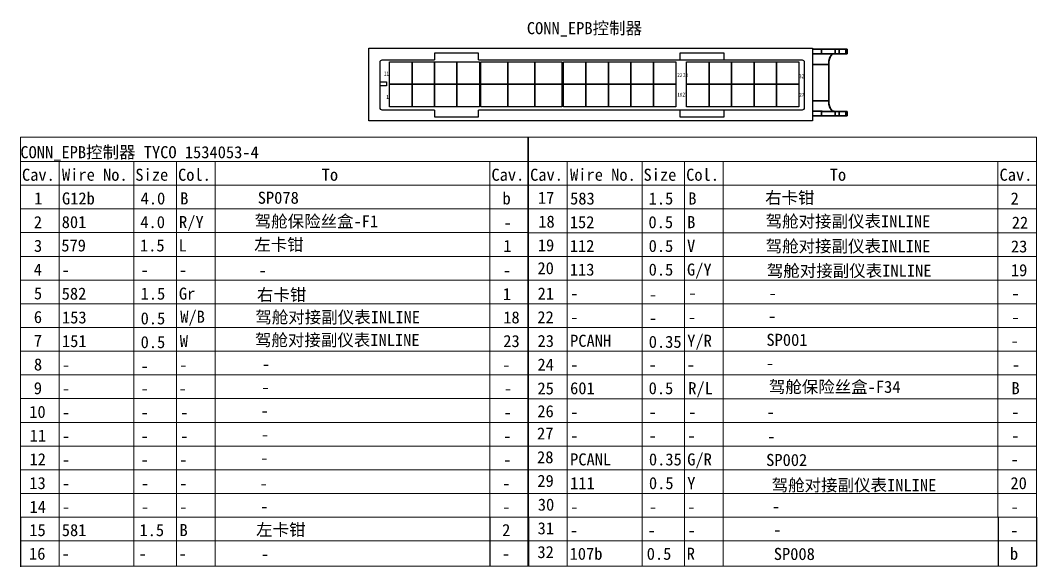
# Model space of a CAD drawing. Header units: millimetres. Extents: x 17 to 3784, y 12 to 1382.
# Drawn here: x 1262.2 to 1368.7, y 949.8 to 1007.1 of the extents above; entities that cross this region are included whole.
import ezdxf

# ---------------------------------------------------------------- set-up
doc = ezdxf.new("R2010")
doc.units = ezdxf.units.MM
doc.styles.add('FangSong_GB2312_Style', font='simfang.ttf')
doc.styles.add('样式 2', font='', dxfattribs={"width": 0.75})
doc.styles.get('样式 2').set_extended_font_data('宋体')

msp = doc.modelspace()

# ---------------------------------------------------------------- linework, layer by layer
at = {"color": 0, "lineweight": 35, "ltscale": 0.106506}
for p, q in [((1347.55, 1004.04), (1346.2, 1004.04)), ((1346.2, 1004.04), (1347.55, 1004.04)), ((1347.44, 1004.04), (1348.79, 1004.04)), ((1346.2, 1003.56), (1347.55, 1003.56)), ((1346.2, 1003.56), (1347.55, 1003.56)), ((1347.55, 997.52), (1346.2, 997.52)), ((1347.55, 997.52), (1346.2, 997.52)), ((1346.2, 997.05), (1347.55, 997.05)), ((1346.2, 997.05), (1347.55, 997.05)), ((1347.44, 997.52), (1348.79, 997.52))]:
    msp.add_line(p, q, dxfattribs=at)
at = {"color": 0, "lineweight": 35, "ltscale": 0.097427}
for p, q in [((1347.44, 1004.04), (1346.2, 1004.04)), ((1346.2, 997.52), (1347.44, 997.52))]:
    msp.add_line(p, q, dxfattribs=at)
at = {"color": 0, "lineweight": 35, "ltscale": 0.0375}
for p, q in [((1347.55, 1003.56), (1347.55, 1004.04)), ((1347.55, 1003.56), (1347.55, 1004.04)), ((1347.99, 1004.04), (1347.99, 1003.56)), ((1347.99, 1004.04), (1347.99, 1003.56)), ((1348.67, 1003.56), (1348.67, 1004.04)), ((1348.67, 1003.56), (1348.67, 1004.04)), ((1348.83, 1003.56), (1348.83, 1004.04)), ((1347.55, 997.05), (1347.55, 997.52)), ((1347.55, 997.05), (1347.55, 997.52)), ((1347.99, 997.52), (1347.99, 997.05)), ((1347.99, 997.52), (1347.99, 997.05)), ((1348.67, 997.05), (1348.67, 997.52)), ((1348.67, 997.05), (1348.67, 997.52)), ((1348.83, 997.05), (1348.83, 997.52))]:
    msp.add_line(p, q, dxfattribs=at)
at = {"color": 0, "lineweight": 35, "ltscale": 0.034151}
for p, q in [((1347.99, 1004.04), (1347.55, 1004.04)), ((1347.55, 1004.04), (1347.99, 1004.04)), ((1347.55, 1003.56), (1347.99, 1003.56)), ((1347.55, 1003.56), (1347.99, 1003.56)), ((1347.99, 997.52), (1347.55, 997.52)), ((1347.99, 997.52), (1347.55, 997.52)), ((1347.55, 997.05), (1347.99, 997.05)), ((1347.55, 997.05), (1347.99, 997.05))]:
    msp.add_line(p, q, dxfattribs=at)
at = {"color": 0, "lineweight": 35, "ltscale": 0.054126}
for p, q in [((1348.67, 1004.04), (1347.99, 1004.04)), ((1347.99, 1004.04), (1348.67, 1004.04)), ((1347.99, 1003.56), (1348.67, 1003.56)), ((1347.99, 1003.56), (1348.67, 1003.56)), ((1348.67, 997.52), (1347.99, 997.52)), ((1348.67, 997.52), (1347.99, 997.52)), ((1347.99, 997.05), (1348.67, 997.05)), ((1347.99, 997.05), (1348.67, 997.05))]:
    msp.add_line(p, q, dxfattribs=at)
at = {"color": 0, "lineweight": 35, "ltscale": 0.0125}
for p, q in [((1348.83, 1004.04), (1348.67, 1004.04)), ((1348.67, 1004.04), (1348.83, 1004.04)), ((1348.67, 1003.56), (1348.83, 1003.56)), ((1348.83, 997.52), (1348.67, 997.52)), ((1348.67, 997.05), (1348.83, 997.05))]:
    msp.add_line(p, q, dxfattribs=at)
at = {"color": 0, "lineweight": 35, "ltscale": 0.073666}
for p, q in [((1346.12, 1004.03), (1345.18, 1004.03)), ((1346.12, 1004.03), (1345.18, 1004.03)), ((1346.12, 1003.55), (1345.18, 1003.55)), ((1346.12, 997.53), (1345.18, 997.53))]:
    msp.add_line(p, q, dxfattribs=at)
at = {"color": 0, "lineweight": 35, "ltscale": 0.073665}
for p, q in [((1345.18, 1003.55), (1346.12, 1003.55)), ((1345.18, 997.53), (1346.12, 997.53)), ((1345.18, 997.05), (1346.12, 997.05)), ((1345.18, 997.05), (1346.12, 997.05))]:
    msp.add_line(p, q, dxfattribs=at)
at = {"color": 0, "lineweight": 35, "ltscale": 0.037762}
for p, q in [((1346.12, 1003.55), (1346.12, 1004.03)), ((1346.12, 1004.03), (1346.12, 1003.55)), ((1346.12, 997.05), (1346.12, 997.53)), ((1346.12, 997.53), (1346.12, 997.05))]:
    msp.add_line(p, q, dxfattribs=at)
at = {"color": 0, "lineweight": 35, "ltscale": 0.012463}
msp.add_line((1348.67, 1003.56), (1348.83, 1003.56), dxfattribs=at)
at = {"color": 0, "lineweight": 35, "ltscale": 0.133492}
msp.add_line((1345.18, 1002.45), (1346.88, 1002.45), dxfattribs=at)
msp.add_line((1345.18, 1002.45), (1346.88, 1002.45), dxfattribs=at)
at = {"color": 0, "lineweight": 35, "ltscale": 0.3}
msp.add_line((1346.88, 1002.45), (1346.88, 998.64), dxfattribs=at)
msp.add_line((1346.88, 1002.45), (1346.88, 998.64), dxfattribs=at)
at = {"color": 0}
for p, q in [((1299.88, 1000.62), (1300.56, 1000.62)), ((1300.56, 1000.2), (1299.88, 1000.2)), ((1300.56, 1000.62), (1300.56, 1000.2))]:
    msp.add_line(p, q, dxfattribs=at)
at = {"color": 0, "lineweight": 35, "ltscale": 0.133493}
msp.add_line((1346.88, 998.64), (1345.18, 998.64), dxfattribs=at)
msp.add_line((1346.88, 998.64), (1345.18, 998.64), dxfattribs=at)
at = {"color": 0, "lineweight": 35, "ltscale": 0.012503}
msp.add_line((1348.83, 997.52), (1348.67, 997.52), dxfattribs=at)
at = {"color": 0, "lineweight": 35, "ltscale": 0.012448}
msp.add_line((1348.67, 997.05), (1348.83, 997.05), dxfattribs=at)
for p, q in [((1262.2, 954.96), (1262.2, 949.81)), ((1311.39, 955), (1311.39, 949.86)), ((1315.43, 954.99), (1315.43, 949.86)), ((1315.43, 954.95), (1315.43, 949.86)), ((1364.62, 954.99), (1364.62, 949.86)), ((1368.66, 954.99), (1368.66, 949.86))]:
    msp.add_line(p, q)
at = {"color": 0}
for points in [[(1298.72, 1004.14), (1345.18, 1004.14), (1345.18, 996.53), (1298.72, 996.53)], [(1300.88, 1002.72), (1303.23, 1002.72), (1303.23, 1000.36), (1300.88, 1000.36)], [(1303.23, 1002.72), (1305.59, 1002.72), (1305.59, 1000.36), (1303.23, 1000.36)], [(1305.59, 1002.72), (1307.94, 1002.72), (1307.94, 1000.36), (1305.59, 1000.36)], [(1307.94, 1002.72), (1310.3, 1002.72), (1310.3, 1000.36), (1307.94, 1000.36)], [(1310.43, 1002.72), (1313.26, 1002.72), (1313.26, 1000.36), (1310.43, 1000.36)], [(1313.26, 1002.72), (1316.08, 1002.72), (1316.08, 1000.36), (1313.26, 1000.36)], [(1316.08, 1002.72), (1318.91, 1002.72), (1318.91, 1000.36), (1316.08, 1000.36)], [(1319.1, 1002.72), (1321.45, 1002.72), (1321.45, 1000.36), (1319.1, 1000.36)], [(1321.45, 1002.72), (1323.81, 1002.72), (1323.81, 1000.36), (1321.45, 1000.36)], [(1323.81, 1002.72), (1326.16, 1002.72), (1326.16, 1000.36), (1323.81, 1000.36)], [(1326.16, 1002.72), (1328.52, 1002.72), (1328.52, 1000.36), (1326.16, 1000.36)], [(1328.52, 1002.72), (1330.87, 1002.72), (1330.87, 1000.36), (1328.52, 1000.36)], [(1332, 1002.72), (1334.35, 1002.72), (1334.35, 1000.36), (1332, 1000.36)], [(1334.35, 1002.72), (1336.71, 1002.72), (1336.71, 1000.36), (1334.35, 1000.36)], [(1336.71, 1002.72), (1339.06, 1002.72), (1339.06, 1000.36), (1336.71, 1000.36)], [(1339.06, 1002.72), (1341.41, 1002.72), (1341.41, 1000.36), (1339.06, 1000.36)], [(1341.41, 1002.72), (1343.77, 1002.72), (1343.77, 1000.36), (1341.41, 1000.36)], [(1300.88, 1000.36), (1305.59, 1000.36), (1305.59, 998.01), (1300.88, 998.01)], [(1300.88, 1000.36), (1303.23, 1000.36), (1303.23, 998), (1300.88, 998)], [(1303.23, 1000.36), (1305.59, 1000.36), (1305.59, 998), (1303.23, 998)], [(1305.59, 1000.36), (1310.3, 1000.36), (1310.3, 998.01), (1305.59, 998.01)], [(1305.59, 1000.36), (1307.94, 1000.36), (1307.94, 998), (1305.59, 998)], [(1307.94, 1000.36), (1310.3, 1000.36), (1310.3, 998), (1307.94, 998)], [(1310.43, 1000.36), (1313.26, 1000.36), (1313.26, 998.01), (1310.43, 998.01)], [(1313.26, 1000.36), (1316.08, 1000.36), (1316.08, 998.01), (1313.26, 998.01)], [(1316.08, 1000.36), (1318.91, 1000.36), (1318.91, 998.01), (1316.08, 998.01)], [(1319.1, 1000.36), (1321.45, 1000.36), (1321.45, 998.01), (1319.1, 998.01)], [(1321.45, 1000.36), (1323.81, 1000.36), (1323.81, 998.01), (1321.45, 998.01)], [(1323.81, 1000.36), (1326.16, 1000.36), (1326.16, 998.01), (1323.81, 998.01)], [(1326.16, 1000.36), (1328.52, 1000.36), (1328.52, 998.01), (1326.16, 998.01)], [(1328.52, 1000.36), (1330.87, 1000.36), (1330.87, 998.01), (1328.52, 998.01)], [(1332, 1000.36), (1334.35, 1000.36), (1334.35, 998.01), (1332, 998.01)], [(1334.35, 1000.36), (1336.71, 1000.36), (1336.71, 998.01), (1334.35, 998.01)], [(1336.71, 1000.36), (1339.06, 1000.36), (1339.06, 998.01), (1336.71, 998.01)], [(1339.06, 1000.36), (1341.41, 1000.36), (1341.41, 998.01), (1339.06, 998.01)], [(1341.41, 1000.36), (1343.77, 1000.36), (1343.77, 998.01), (1341.41, 998.01)]]:
    msp.add_lwpolyline(points, close=True, dxfattribs=at)
for points in [[(1310.19, 1002.92), (1310.19, 1003.63), (1305.57, 1003.63), (1305.57, 1002.92)], [(1335.93, 1002.92), (1335.93, 1003.63), (1331.3, 1003.63), (1331.3, 1002.92)], [(1305.59, 997.66), (1305.59, 996.95), (1310.21, 996.95), (1310.21, 997.66)], [(1331.3, 997.66), (1331.3, 996.95), (1335.93, 996.95), (1335.93, 997.66)]]:
    msp.add_lwpolyline(points, dxfattribs=at)
at = {"color": 0, "lineweight": 35}
for points in [[(1347.44, 1003.56), (1347.38, 1003.56), (1347.32, 1003.54), (1347.21, 1003.47), (1347.11, 1003.35), (1347.02, 1003.19), (1346.96, 1003.01), (1346.91, 1002.79), (1346.89, 1002.62), (1346.88, 1002.45)], [(1346.88, 998.64), (1346.89, 998.46), (1346.91, 998.29), (1346.96, 998.08), (1347.02, 997.89), (1347.11, 997.74), (1347.21, 997.62), (1347.32, 997.55), (1347.38, 997.53), (1347.44, 997.52)]]:
    msp.add_lwpolyline(points, dxfattribs=at)
at = {"color": 0}
for points in [[(1305.59, 997.66), (1300.12, 997.66, -0.414214), (1299.88, 997.9), (1299.88, 1002.68, -0.414214), (1300.12, 1002.92), (1305.57, 1002.92)], [(1310.19, 1002.92), (1344.09, 1002.92, -0.414214), (1344.32, 1002.68), (1344.32, 997.9, -0.414214), (1344.09, 997.66), (1310.21, 997.66)]]:
    msp.add_lwpolyline(points, format="xyb", dxfattribs=at)
at = {"color": 0, "linetype": 'Continuous', "lineweight": 13}
for points in [[(1262.2, 994.82), (1315.43, 994.82)], [(1262.2, 992.27), (1315.43, 992.27)], [(1262.2, 989.79), (1315.43, 989.79)], [(1262.2, 987.3), (1315.43, 987.3)]]:
    msp.add_lwpolyline(points, dxfattribs=at)
at = {"color": 7, "linetype": 'Continuous', "lineweight": 13}
for points in [[(1262.2, 994.82), (1262.2, 954.99)], [(1315.38, 994.8), (1315.38, 949.86)], [(1315.43, 994.82), (1368.66, 994.82)], [(1315.43, 994.81), (1315.43, 954.99)], [(1368.66, 994.82), (1368.66, 954.99)], [(1266.25, 992.27), (1266.25, 949.86)], [(1274.1, 992.27), (1274.1, 949.86)], [(1278.55, 992.27), (1278.55, 949.86)], [(1282.6, 992.27), (1282.6, 949.86)], [(1311.38, 992.27), (1311.38, 954.99)], [(1315.43, 992.27), (1368.66, 992.27)], [(1319.48, 992.27), (1319.48, 949.86)], [(1327.33, 992.27), (1327.33, 949.86)], [(1331.78, 992.27), (1331.78, 949.86)], [(1335.83, 992.27), (1335.83, 949.86)], [(1364.61, 992.27), (1364.61, 954.99)], [(1315.43, 989.78), (1368.66, 989.78)], [(1315.43, 987.3), (1368.66, 987.3)], [(1262.2, 984.82), (1315.43, 984.82)], [(1315.43, 984.81), (1368.66, 984.81)], [(1262.2, 982.33), (1315.43, 982.33)], [(1315.43, 982.33), (1368.66, 982.33)], [(1262.2, 979.85), (1315.43, 979.85)], [(1315.43, 979.84), (1368.66, 979.84)], [(1262.2, 977.36), (1315.43, 977.36)], [(1315.43, 977.36), (1368.66, 977.36)], [(1262.2, 974.87), (1315.43, 974.87)], [(1315.43, 974.87), (1368.66, 974.87)], [(1262.2, 972.39), (1315.43, 972.39)], [(1315.43, 972.38), (1368.66, 972.38)], [(1262.2, 969.9), (1315.43, 969.9)], [(1315.43, 969.9), (1368.66, 969.9)], [(1262.2, 967.42), (1315.43, 967.42)], [(1315.43, 967.41), (1368.66, 967.41)], [(1262.2, 964.93), (1315.43, 964.93)], [(1315.43, 964.93), (1368.66, 964.93)], [(1262.2, 962.45), (1315.43, 962.45)], [(1315.43, 962.44), (1368.66, 962.44)], [(1262.2, 959.96), (1315.43, 959.96)], [(1315.43, 959.96), (1368.66, 959.96)], [(1262.2, 957.48), (1315.43, 957.48)], [(1315.43, 957.47), (1368.66, 957.47)], [(1262.2, 954.99), (1315.44, 954.99)], [(1315.43, 954.99), (1368.66, 954.99)], [(1262.2, 952.52), (1315.44, 952.52)], [(1315.43, 952.51), (1368.67, 952.51)], [(1262.21, 949.86), (1315.44, 949.86)], [(1315.43, 949.86), (1368.67, 949.86)]]:
    msp.add_lwpolyline(points, dxfattribs=at)
at = {"color": 0, "lineweight": 35}
for centre, radius, start, end in [((1346.2, 1003.64), 0.402, 90.036, 101.2398), ((1346.2, 1003.28), 0.285, 90.1038, 106.0054), ((1346.2, 997.81), 0.285, 253.9946, 269.8962), ((1346.2, 997.45), 0.402, 258.7602, 269.964)]:
    msp.add_arc(centre, radius, start, end, dxfattribs=at)
for centre, major_axis, start_param, end_param in [((1346.2, 1002.45), (0, 1.59), 0, 0.098552), ((1346.2, 1002.45), (0, 1.11), 0, 0.141028), ((1347.44, 1002.45), (0, -1.11), 3.141593, 4.712389), ((1347.44, 998.64), (0, -1.11), 4.712389, 6.283185), ((1346.2, 998.64), (0, 1.11), 3.000565, 3.141593), ((1346.2, 998.64), (0, 1.59), 3.04304, 3.141593)]:
    msp.add_ellipse(centre, major_axis=major_axis, ratio=0.5, start_param=start_param, end_param=end_param, dxfattribs=at)

# ---------------------------------------------------------------- texts
at = {"color": 0, "linetype": 'Continuous', "style": 'FangSong_GB2312_Style'}
for s, height, p in [('CONN_EPB控制器', 1.2655, (1315.26, 1005.61)), ('CONN_EPB控制器 TYCO 1534053-4', 1.2655, (1262.2, 992.61)), ('Cav.', 1.265, (1262.37, 990.25)), ('Wire No.', 1.265, (1266.56, 990.25)), ('Size', 1.265, (1274.25, 990.25)), ('Col.', 1.265, (1278.72, 990.25)), ('To', 1.265, (1293.77, 990.25)), ('Cav.', 1.265, (1311.55, 990.25)), ('1', 1.27, (1263.65, 987.77)), ('G12b', 1.265, (1266.56, 987.77)), ('4.0', 1.265, (1274.8, 987.77)), ('B', 1.27, (1278.94, 987.77)), ('SP078', 1.265, (1287.07, 987.84)), ('b', 1.27, (1312.71, 987.77)), ('2', 1.27, (1263.61, 985.28)), ('801', 1.265, (1266.53, 985.29)), ('4.0', 1.265, (1274.77, 985.29)), ('R/Y', 1.265, (1278.82, 985.29)), ('驾舱保险丝盒-F1', 1.265, (1286.75, 985.37)), ('-', 1.27, (1312.83, 985.23))]:
    msp.add_text(s, height=height, dxfattribs=at).set_placement(p)
at = {"color": 7, "linetype": 'Continuous', "style": 'FangSong_GB2312_Style'}
for s, height, p in [('Cav.', 1.265, (1315.6, 990.25)), ('Wire No.', 1.265, (1319.79, 990.25)), ('Size', 1.265, (1327.48, 990.25)), ('Col.', 1.265, (1331.95, 990.25)), ('To', 1.265, (1346.99, 990.25)), ('Cav.', 1.265, (1364.78, 990.25)), ('右卡钳', 1.265, (1340.22, 987.84)), ('17', 1.265, (1316.42, 987.84)), ('583', 1.265, (1319.79, 987.76)), ('1.5', 1.265, (1328.02, 987.76)), ('B', 1.27, (1332.17, 987.76)), ('2', 1.27, (1365.94, 987.76)), ('18', 1.265, (1316.46, 985.34)), ('152', 1.265, (1319.76, 985.28)), ('0.5', 1.265, (1328, 985.28)), ('B', 1.27, (1332.05, 985.28)), ('驾舱对接副仪表INLINE', 1.2655, (1340.28, 985.37)), ('22', 1.265, (1366.06, 985.23)), ('3', 1.27, (1263.62, 982.8)), ('579', 1.265, (1266.49, 982.84)), ('1.5', 1.265, (1274.73, 982.84)), ('L', 1.27, (1278.78, 982.84)), ('左卡钳', 1.265, (1286.7, 982.93)), ('1', 1.27, (1312.79, 982.79)), ('19', 1.265, (1316.41, 982.86)), ('112', 1.265, (1319.76, 982.79)), ('0.5', 1.265, (1328.02, 982.79)), ('V', 1.27, (1332.04, 982.79)), ('驾舱对接副仪表INLINE', 1.2655, (1340.28, 982.76)), ('23', 1.265, (1365.97, 982.74)), ('20', 1.265, (1316.37, 980.46)), ('G/Y', 1.265, (1332.04, 980.31)), ('4', 1.27, (1263.6, 980.31)), ('-', 1.27, (1266.53, 980.28)), ('-', 1.27, (1274.8, 980.28)), ('-', 1.27, (1278.81, 980.28)), ('-', 1.27, (1287.15, 980.24)), ('-', 1.27, (1312.74, 980.23)), ('113', 1.265, (1319.76, 980.31)), ('0.5', 1.265, (1328.02, 980.31)), ('驾舱对接副仪表INLINE', 1.2655, (1340.4, 980.19)), ('19', 1.265, (1365.97, 980.25)), ('5', 1.27, (1263.62, 977.82)), ('582', 1.265, (1266.53, 977.79)), ('1.5', 1.265, (1274.8, 977.79)), ('Gr', 1.265, (1278.81, 977.79)), ('右卡钳', 1.265, (1286.98, 977.67)), ('1', 1.27, (1312.74, 977.74)), ('21', 1.265, (1316.39, 977.8)), ('-', 1.27, (1319.79, 977.82)), ('-', 1.27, (1328.03, 977.71)), ('-', 1.27, (1332.18, 977.88)), ('-', 1.27, (1340.57, 977.84)), ('-', 1.27, (1366.02, 977.82)), ('6', 1.27, (1263.61, 975.34)), ('153', 1.265, (1266.56, 975.3)), ('0.5', 1.265, (1274.8, 975.2)), ('W/B', 1.265, (1278.95, 975.37)), ('驾舱对接副仪表INLINE', 1.2655, (1286.82, 975.32)), ('18', 1.265, (1312.79, 975.3)), ('22', 1.265, (1316.36, 975.32)), ('-', 1.27, (1319.79, 975.33)), ('-', 1.27, (1328.03, 975.23)), ('-', 1.27, (1332.13, 975.33)), ('-', 1.27, (1340.53, 975.44)), ('-', 1.27, (1366.02, 975.33)), ('驾舱对接副仪表INLINE', 1.2655, (1286.78, 972.93)), ('SP001', 1.265, (1340.36, 972.95)), ('7', 1.27, (1263.61, 972.85)), ('151', 1.265, (1266.56, 972.82)), ('0.5', 1.265, (1274.8, 972.71)), ('W', 1.27, (1278.9, 972.82)), ('23', 1.265, (1312.79, 972.82)), ('23', 1.265, (1316.38, 972.83)), ('PCANH', 1.265, (1319.79, 972.85)), ('0.35', 1.265, (1328.03, 972.74)), ('Y/R', 1.265, (1332.06, 972.85)), ('-', 1.27, (1365.92, 972.85)), ('8', 1.27, (1263.62, 970.37)), ('24', 1.265, (1316.37, 970.35)), ('-', 1.27, (1340.31, 970.51)), ('-', 1.27, (1266.56, 970.33)), ('-', 1.27, (1274.8, 970.22)), ('-', 1.27, (1278.83, 970.33)), ('-', 1.27, (1287.5, 970.43)), ('-', 1.27, (1312.69, 970.33)), ('-', 1.27, (1319.79, 970.36)), ('-', 1.27, (1328.02, 970.36)), ('-', 1.27, (1332.01, 970.36)), ('-', 1.27, (1366.06, 970.36)), ('9', 1.27, (1263.61, 967.88)), ('25', 1.265, (1316.37, 967.86)), ('601', 1.265, (1319.79, 967.88)), ('0.5', 1.265, (1328.02, 967.88)), ('R/L', 1.265, (1332.17, 967.88)), ('驾舱保险丝盒-F34', 1.265, (1340.61, 968.02)), ('B', 1.27, (1366.03, 967.88)), ('-', 1.27, (1266.56, 967.85)), ('-', 1.27, (1274.8, 967.85)), ('-', 1.27, (1278.78, 967.85)), ('-', 1.27, (1287.45, 967.99)), ('-', 1.27, (1312.84, 967.85)), ('10', 1.265, (1263.13, 965.4)), ('-', 1.27, (1266.56, 965.36)), ('-', 1.27, (1274.8, 965.36)), ('-', 1.27, (1278.94, 965.36)), ('-', 1.27, (1287.36, 965.53)), ('-', 1.27, (1312.81, 965.36)), ('26', 1.265, (1316.36, 965.47)), ('-', 1.27, (1319.79, 965.39)), ('-', 1.27, (1328.02, 965.39)), ('-', 1.27, (1332.17, 965.39)), ('-', 1.27, (1340.38, 965.38)), ('-', 1.27, (1366.01, 965.39)), ('11', 1.265, (1263.18, 962.91)), ('-', 1.27, (1287.39, 963.03)), ('27', 1.265, (1316.33, 963.14)), ('-', 1.27, (1266.56, 962.88)), ('-', 1.27, (1274.8, 962.88)), ('-', 1.27, (1278.94, 962.88)), ('-', 1.27, (1312.78, 962.88)), ('-', 1.27, (1319.79, 962.91)), ('-', 1.27, (1328.02, 962.91)), ('-', 1.27, (1332.08, 962.91)), ('-', 1.27, (1340.43, 962.84)), ('-', 1.27, (1366.01, 962.91)), ('12', 1.265, (1263.16, 960.43)), ('28', 1.265, (1316.33, 960.65)), ('PCANL', 1.265, (1319.79, 960.42)), ('0.35', 1.265, (1328.05, 960.42)), ('G/R', 1.265, (1332.06, 960.42)), ('SP002', 1.265, (1340.33, 960.36)), ('-', 1.27, (1266.56, 960.39)), ('-', 1.27, (1274.8, 960.39)), ('-', 1.27, (1278.85, 960.39)), ('-', 1.27, (1287.34, 960.59)), ('-', 1.27, (1312.78, 960.39)), ('-', 1.27, (1365.92, 960.42)), ('29', 1.265, (1316.36, 958.17)), ('13', 1.265, (1263.14, 957.94)), ('-', 1.27, (1266.56, 957.91)), ('-', 1.27, (1274.82, 957.91)), ('-', 1.27, (1278.83, 957.91)), ('-', 1.27, (1287.26, 957.9)), ('-', 1.27, (1312.69, 957.91)), ('111', 1.265, (1319.79, 957.93)), ('0.5', 1.265, (1328.05, 957.93)), ('Y', 1.27, (1332.06, 957.93)), ('驾舱对接副仪表INLINE', 1.2655, (1340.91, 957.72)), ('20', 1.265, (1365.92, 957.93)), ('14', 1.265, (1263.16, 955.45)), ('30', 1.265, (1316.41, 955.68)), ('-', 1.27, (1266.56, 955.45)), ('-', 1.27, (1274.82, 955.45)), ('-', 1.27, (1278.83, 955.45)), ('-', 1.27, (1287.33, 955.5)), ('-', 1.27, (1312.69, 955.45)), ('-', 1.27, (1319.79, 955.45)), ('-', 1.27, (1328.05, 955.45)), ('-', 1.27, (1332.06, 955.45)), ('-', 1.27, (1340.93, 955.5)), ('-', 1.27, (1365.92, 955.45)), ('15', 1.265, (1263.14, 953.01)), ('581', 1.265, (1266.54, 953.01)), ('1.5', 1.265, (1274.68, 953.01)), ('B', 1.27, (1278.87, 953.01)), ('左卡钳', 1.265, (1286.9, 953.05)), ('2', 1.27, (1312.67, 953.01)), ('31', 1.265, (1316.39, 953.2)), ('-', 1.27, (1319.77, 953)), ('-', 1.27, (1327.91, 953)), ('-', 1.27, (1332.1, 953)), ('-', 1.27, (1341.08, 953.05)), ('-', 1.27, (1365.9, 953)), ('32', 1.265, (1316.37, 950.71)), ('16', 1.265, (1263.11, 950.54)), ('-', 1.27, (1266.51, 950.54)), ('-', 1.27, (1274.59, 950.54)), ('-', 1.27, (1278.78, 950.54)), ('-', 1.27, (1287.41, 950.51)), ('-', 1.27, (1312.64, 950.54)), ('107b', 1.265, (1319.74, 950.53)), ('0.5', 1.265, (1327.82, 950.53)), ('R', 1.27, (1332.01, 950.53)), ('SP008', 1.265, (1341.13, 950.51)), ('b', 1.27, (1365.87, 950.53))]:
    msp.add_text(s, height=height, dxfattribs=at).set_placement(p)
at = {"color": 0, "char_height": 0.422, "attachment_point": 1, "style": '样式 2'}
for s, insert, width in [('11', (1300.31, 1001.7), 1.5147), ('22', (1331.02, 1001.53), 1.5147), ('28', (1331.62, 1001.53), 0.944), ('32', (1343.79, 1001.42), 0.944), ('1', (1300.54, 999.25), 1.5147), ('10', (1331.03, 999.48), 1.5147), ('23', (1331.57, 999.5), 1.5147), ('27', (1343.8, 999.47), 1.5147)]:
    msp.add_mtext(s, dxfattribs=dict(at, insert=insert, width=width))

doc.saveas('drawing.dxf')
